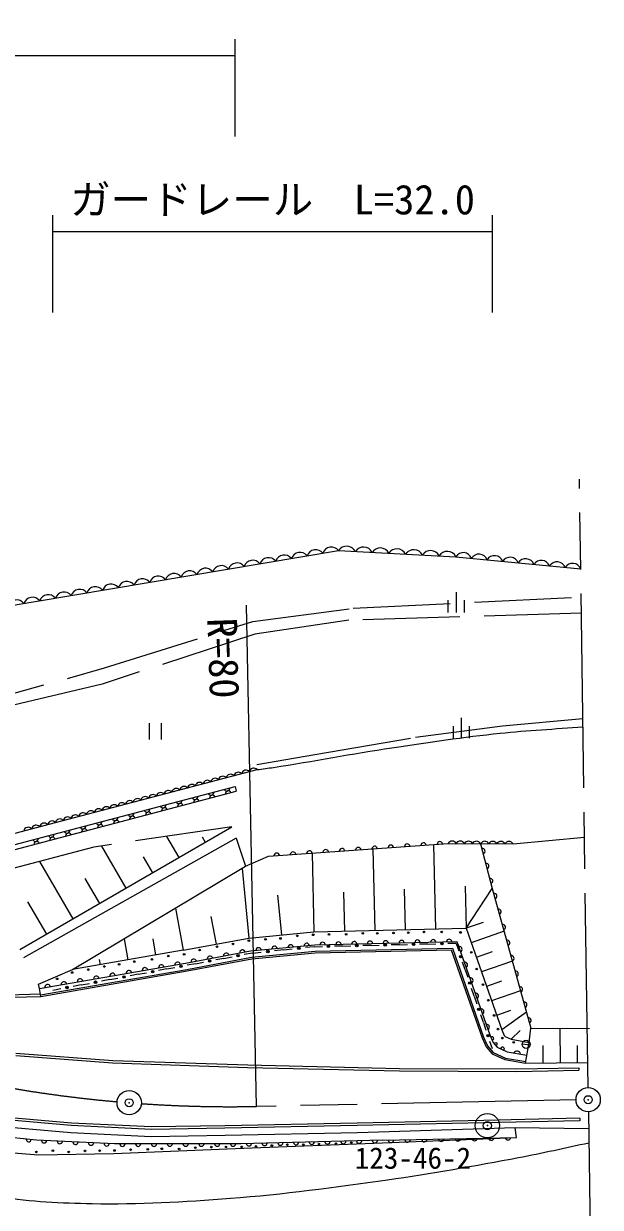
# Model space of a CAD drawing. Units: millimetres, scale not verified. Extents: x 40000 to 680000, y 20000 to 380000.
# Drawn here: x 382494 to 418079, y 237497 to 310578 of the extents above; entities that cross this region are included whole.
import ezdxf
from ezdxf.enums import TextEntityAlignment as Align

# ---------------------------------------------------------------- set-up
doc = ezdxf.new("R2010")
doc.units = ezdxf.units.MM
doc.header["$LTSCALE"] = 1000
doc.header["$PDMODE"] = 32
doc.header["$PDSIZE"] = 500
doc.linetypes.add('CHAIN', pattern=[18.5, 12, -1.5, 3.5, -1.5])
doc.linetypes.add('DASHED', pattern=[7.5, 6, -1.5])
for name, color, linetype, lineweight in [('M-BGD', 7, 'Continuous', 13), ('M-BGD-EXST', 7, 'Continuous', 13), ('M-BMK', 2, 'CHAIN', 13), ('M-BMK-SRVR', 3, 'Continuous', 13), ('M-STR-HTXT', 7, 'Continuous', 13), ('M-STR-STRC', 7, 'Continuous', 13)]:
    doc.layers.add(name, color=color, linetype=linetype, lineweight=lineweight)
doc.layers.add('M-OTRS', color=6, linetype='Continuous')
doc.styles.add('ＭＳ ゴシック', font='')
doc.styles.get('ＭＳ ゴシック').set_extended_font_data('MS Gothic')

msp = doc.modelspace()

# ---------------------------------------------------------------- linework, layer by layer
at = {"layer": 'M-BGD'}
for p, q in [((376684, 273799), (401928, 278042)), ((401928, 278042), (409165, 277667)), ((409165, 277667), (416870, 276909)), ((384457, 261260), (396908, 264522)), ((384679, 260617), (395538, 263481)), ((384756, 260327), (395615, 263191)), ((395538, 263481), (395615, 263191)), ((373657, 258424), (384457, 261260)), ((382264, 253416), (395336, 260998)), ((374011, 257799), (384679, 260617)), ((374046, 257498), (384756, 260327)), ((395604, 260293), (382492, 252906)), ((391315, 260401), (392068, 259103)), ((393514, 260375), (393702, 260051)), ((395604, 260293), (396189, 258553)), ((387294, 259804), (388800, 257207)), ((397604, 259185), (408682, 259962)), ((404043, 259637), (404162, 254591)), ((407794, 259900), (407917, 254680)), ((408682, 259962), (412694, 259935)), ((410694, 259949), (411415, 257191)), ((383476, 258857), (385532, 255312)), ((389869, 259129), (390434, 258155)), ((396189, 258553), (397604, 259185)), ((400292, 259373), (400407, 254503)), ((385500, 252179), (396189, 258553)), ((395978, 258427), (396383, 254125)), ((386269, 257807), (387166, 256260)), ((409733, 257334), (409795, 254724)), ((398164, 256761), (398395, 254314)), ((402227, 256962), (402284, 254547)), ((405980, 257148), (406040, 254636)), ((409795, 254724), (411415, 257191)), ((411415, 257191), (413794, 248561)), ((382739, 256362), (383898, 254364)), ((391858, 255971), (392345, 253369)), ((394044, 255454), (394364, 253747)), ((410844, 255092), (409795, 254724)), ((396383, 254125), (400407, 254503)), ((400407, 254503), (409795, 254724)), ((409795, 254724), (411995, 248448)), ((412145, 254541), (410109, 253827)), ((388695, 254084), (388923, 252774)), ((390459, 254076), (390634, 253071)), ((392345, 253369), (396383, 254125)), ((396494, 253332), (400453, 253704)), ((400428, 253589), (400928, 253600)), ((400453, 253704), (409232, 253910)), ((402178, 253630), (401678, 253618)), ((402178, 253630), (402678, 253641)), ((403928, 253671), (403428, 253659)), ((403928, 253671), (404428, 253682)), ((405678, 253712), (405178, 253700)), ((405678, 253712), (406178, 253723)), ((407428, 253753), (406928, 253741)), ((407428, 253753), (407928, 253764)), ((409178, 253794), (408678, 253782)), ((409178, 253794), (409338, 253328)), ((409232, 253910), (411252, 248150)), ((392345, 253369), (385500, 252179)), ((392487, 252582), (396494, 253332)), ((392558, 252188), (396550, 252935)), ((394848, 252865), (394345, 252772)), ((394848, 252865), (395351, 252959)), ((396608, 253192), (396105, 253099)), ((396550, 252935), (400477, 253305)), ((396564, 252836), (400483, 253205)), ((396608, 253192), (397154, 253248)), ((398518, 253390), (397972, 253333)), ((398518, 253390), (399063, 253447)), ((400428, 253589), (399882, 253532)), ((400477, 253305), (408951, 253504)), ((400483, 253205), (408881, 253402)), ((408881, 253402), (410787, 247964)), ((408951, 253504), (410880, 248002)), ((411411, 253277), (410423, 252931)), ((383403, 251269), (385500, 252179)), ((383467, 251014), (392487, 252582)), ((383535, 250620), (392558, 252188)), ((387154, 252804), (387211, 252477)), ((391327, 252213), (390824, 252120)), ((391327, 252213), (391830, 252306)), ((392576, 252090), (396564, 252836)), ((393087, 252539), (392584, 252446)), ((393087, 252539), (393590, 252632)), ((409739, 252165), (409578, 252630)), ((409739, 252165), (409899, 251699)), ((412651, 252705), (410738, 252034)), ((383552, 250521), (392576, 252090)), ((387806, 251560), (387303, 251467)), ((387806, 251560), (388309, 251653)), ((389567, 251886), (389064, 251793)), ((389567, 251886), (390070, 251980)), ((411978, 251463), (411052, 251138)), ((375952, 250485), (383526, 250671)), ((383467, 251014), (383403, 251269)), ((383552, 250521), (383467, 251014)), ((384286, 250908), (384789, 251001)), ((386046, 251234), (385543, 251141)), ((386046, 251234), (386549, 251327)), ((410300, 250536), (410139, 251001)), ((413158, 250869), (411366, 250241)), ((375955, 250335), (383552, 250521)), ((410300, 250536), (410460, 250070)), ((410861, 248907), (410700, 249372)), ((412546, 249648), (411681, 249345)), ((413524, 249540), (411995, 248448)), ((410861, 248907), (411021, 248441)), ((413689, 247681), (413794, 248561)), ((415576, 248545), (415595, 246419)), ((410787, 247964), (411036, 247414)), ((410880, 248002), (411122, 247468)), ((411252, 248150), (411464, 247682)), ((411995, 248448), (412148, 248110)), ((412148, 248110), (412209, 248037)), ((412209, 248037), (412574, 247873)), ((413130, 248412), (412574, 247873)), ((412574, 247873), (413689, 247681)), ((411036, 247414), (411401, 246975)), ((411122, 247468), (411463, 247057)), ((411422, 247278), (411261, 247743)), ((411463, 247057), (412221, 246716)), ((411464, 247682), (411712, 247384)), ((411712, 247384), (412339, 247101)), ((412339, 247101), (413554, 246893)), ((413469, 246400), (413689, 247681)), ((414522, 247482), (414532, 246410)), ((416648, 247482), (416657, 246429)), ((411401, 246975), (412191, 246619)), ((412191, 246619), (413469, 246400)), ((412221, 246716), (413486, 246499)), ((413469, 246400), (417297, 246434)), ((416755, 246117), (416758, 245967)), ((416821, 242994), (416824, 242844)), ((383276, 241644), (378602, 242122)), ((385403, 242101), (380920, 242484)), ((390371, 241859), (385403, 242101)), ((394920, 241926), (390371, 241859)), ((403091, 242095), (394920, 241926)), ((412815, 242397), (403091, 242095)), ((412899, 241818), (412815, 242397)), ((417355, 242352), (412815, 242397)), ((388097, 241408), (383276, 241644)), ((395903, 241422), (388097, 241408)), ((404649, 241634), (395903, 241422)), ((396062, 241142), (404642, 241488)), ((404642, 241488), (412899, 241818)), ((404649, 241634), (412899, 241818)), ((378521, 241127), (383391, 240733)), ((383391, 240733), (388061, 240827)), ((388061, 240827), (396062, 241142))]:
    msp.add_line(p, q, dxfattribs=at)
at = {"layer": 'M-BGD', "linetype": 'DASHED'}
for p, q in [((402826, 274490), (416894, 275175)), ((396632, 273662), (402826, 274490)), ((416908, 274174), (402557, 273743)), ((387488, 270799), (396632, 273662)), ((402557, 273743), (396759, 272880)), ((396759, 272880), (387347, 269804)), ((377965, 268141), (387488, 270799)), ((387347, 269804), (378446, 267684)), ((412040, 267216), (416999, 267674)), ((406673, 266516), (412040, 267216)), ((400457, 265456), (406673, 266516)), ((396877, 264841), (400457, 265456)), ((395336, 260998), (386824, 259734)), ((412694, 259935), (417102, 260344)), ((386824, 259734), (374398, 256479)), ((413794, 248561), (417412, 248529))]:
    msp.add_line(p, q, dxfattribs=at)
at = {"layer": 'M-BGD'}
for centre, radius in [((400361, 254324), 50), ((401341, 254345), 50), ((402395, 254351), 50), ((403424, 254418), 50), ((404318, 254409), 50), ((405318, 254437), 50), ((406226, 254455), 50), ((407199, 254497), 50), ((408290, 254497), 50), ((409448, 254469), 50), ((394422, 253588), 50), ((395409, 253761), 50), ((396392, 253964), 50), ((397419, 254045), 50), ((398342, 254099), 50), ((399380, 254259), 50), ((401303, 253609), 75), ((401303, 253609), 49.5), ((401303, 253609), 24.5), ((403053, 253650), 75), ((403053, 253650), 49.5), ((403053, 253650), 24.5), ((404803, 253691), 75), ((404803, 253691), 49.5), ((404803, 253691), 24.5), ((406553, 253732), 75), ((406553, 253732), 49.5), ((406553, 253732), 24.5), ((408303, 253773), 75), ((408303, 253773), 49.5), ((408303, 253773), 24.5), ((391416, 253014), 50), ((392394, 253117), 50), ((393353, 253385), 50), ((395728, 253029), 75), ((395728, 253029), 49.5), ((395728, 253029), 24.5), ((397563, 253291), 75), ((397563, 253291), 49.5), ((397563, 253291), 24.5), ((399473, 253489), 75), ((399473, 253489), 49.5), ((399473, 253489), 24.5), ((409458, 252979), 75), ((409458, 252979), 49.5), ((409458, 252979), 24.5), ((410115, 253241), 50), ((386481, 252178), 50), ((387466, 252365), 50), ((388382, 252501), 50), ((389322, 252672), 50), ((390418, 252800), 50), ((392207, 252376), 75), ((392207, 252376), 49.5), ((392207, 252376), 24.5), ((393967, 252702), 75), ((393967, 252702), 49.5), ((393967, 252702), 24.5), ((410452, 252210), 50), ((384557, 251605), 50), ((385487, 251996), 50), ((386926, 251397), 75), ((386926, 251397), 49.5), ((386926, 251397), 24.5), ((388686, 251723), 75), ((388686, 251723), 49.5), ((388686, 251723), 24.5), ((390447, 252050), 75), ((390447, 252050), 49.5), ((390447, 252050), 24.5), ((410019, 251350), 75), ((410019, 251350), 49.5), ((385166, 251071), 75), ((385166, 251071), 49.5), ((385166, 251071), 24.5), ((410019, 251350), 24.5), ((410835, 251253), 50), ((411163, 250285), 50), ((410580, 249721), 75), ((410580, 249721), 49.5), ((410580, 249721), 24.5), ((411524, 249345), 50), ((411770, 248499), 50), ((411141, 248092), 75), ((411141, 248092), 49.5), ((411141, 248092), 24.5), ((412031, 247946), 50), ((412735, 247680), 50), ((393083, 241176), 50), ((394074, 241215), 50), ((394976, 241224), 50), ((395949, 241228), 50), ((396836, 241255), 50), ((397810, 241311), 50), ((398767, 241363), 50), ((399747, 241364), 50), ((400718, 241405), 50), ((401772, 241432), 50), ((402712, 241492), 50), ((383276, 240914), 50), ((384295, 240992), 50), ((385270, 240919), 50), ((386280, 240983), 50), ((387182, 240993), 50), ((388098, 241007), 50), ((389091, 241053), 50), ((390152, 241074), 50), ((391015, 241111), 50), ((392086, 241102), 50)]:
    msp.add_circle(centre, radius, dxfattribs=at)
for centre, radius, start, end in [((398572, 277220), 554, 36.82344, 162.25732), ((399543, 277383), 554, 36.82344, 162.25732), ((400514, 277546), 554, 36.82344, 162.25732), ((401485, 277710), 554, 36.82344, 162.25732), ((402430, 277719), 596, 26.83946, 147.23097), ((403464, 277665), 596, 26.83946, 147.23097), ((404497, 277612), 596, 26.83946, 147.23097), ((405531, 277558), 596, 26.83946, 147.23097), ((406565, 277505), 596, 26.83946, 147.23097), ((407599, 277451), 596, 26.83946, 147.23097), ((408632, 277398), 596, 26.83946, 147.23097), ((409623, 277380), 540, 20.78491, 147.97535), ((410586, 277286), 540, 20.78491, 147.97535), ((411549, 277191), 540, 20.78491, 147.97535), ((394688, 276567), 554, 36.82344, 162.25732), ((395659, 276731), 554, 36.82344, 162.25732), ((396630, 276894), 554, 36.82344, 162.25732), ((397601, 277057), 554, 36.82344, 162.25732), ((412512, 277096), 540, 20.78491, 147.97535), ((413475, 277001), 540, 20.78491, 147.97535), ((414438, 276906), 540, 20.78491, 147.97535), ((415401, 276812), 540, 20.78491, 147.97535), ((416365, 276717), 540, 20.78491, 147.97535), ((389833, 275751), 554, 36.82344, 162.25732), ((390804, 275915), 554, 36.82344, 162.25732), ((391775, 276078), 554, 36.82344, 162.25732), ((392746, 276241), 554, 36.82344, 162.25732), ((393717, 276404), 554, 36.82344, 162.25732), ((385950, 275099), 554, 36.82344, 162.25732), ((386921, 275262), 554, 36.82344, 162.25732), ((387892, 275425), 554, 36.82344, 162.25732), ((388863, 275588), 554, 36.82344, 162.25732), ((382066, 274446), 554, 36.82344, 162.25732), ((383037, 274609), 554, 36.82344, 162.25732), ((384008, 274772), 554, 36.82344, 162.25732), ((384979, 274935), 554, 36.82344, 162.25732), ((396701, 264334), 279, 42.24641, 167.11697), ((393828, 263582), 279, 42.24641, 167.11697), ((394307, 263707), 279, 42.24641, 167.11697), ((394785, 263832), 279, 42.24641, 167.11697), ((395264, 263958), 279, 42.24641, 167.11697), ((395743, 264083), 279, 42.24641, 167.11697), ((396222, 264209), 279, 42.24641, 167.11697), ((390955, 262829), 279, 42.24641, 167.11697), ((391434, 262954), 279, 42.24641, 167.11697), ((391912, 263080), 279, 42.24641, 167.11697), ((392391, 263205), 279, 42.24641, 167.11697), ((392870, 263331), 279, 42.24641, 167.11697), ((393349, 263456), 279, 42.24641, 167.11697), ((394052, 263112), 172, 201.9831, 7.57577), ((395039, 263372), 172, 201.9831, 7.57577), ((395126, 263040), 172, 21.9829, 187.57597), ((388560, 262202), 279, 42.24641, 167.11697), ((389039, 262327), 279, 42.24641, 167.11697), ((389518, 262452), 279, 42.24641, 167.11697), ((389997, 262578), 279, 42.24641, 167.11697), ((390476, 262703), 279, 42.24641, 167.11697), ((392078, 262591), 172, 201.9831, 7.57577), ((392165, 262259), 172, 21.9829, 187.57597), ((393065, 262851), 172, 201.9831, 7.57577), ((393152, 262520), 172, 21.9829, 187.57597), ((394139, 262780), 172, 21.9829, 187.57597), ((385687, 261449), 279, 42.24641, 167.11697), ((386166, 261574), 279, 42.24641, 167.11697), ((386645, 261700), 279, 42.24641, 167.11697), ((387124, 261825), 279, 42.24641, 167.11697), ((387603, 261951), 279, 42.24641, 167.11697), ((388082, 262076), 279, 42.24641, 167.11697), ((389116, 261809), 172, 201.9831, 7.57577), ((389204, 261478), 172, 21.9829, 187.57597), ((390103, 262070), 172, 201.9831, 7.57577), ((390191, 261738), 172, 21.9829, 187.57597), ((391090, 262330), 172, 201.9831, 7.57577), ((391178, 261999), 172, 21.9829, 187.57597), ((382775, 260674), 290, 43.54578, 165.88226), ((383266, 260803), 290, 43.54578, 165.88226), ((383756, 260932), 290, 43.54578, 165.88226), ((384247, 261060), 290, 43.54578, 165.88226), ((384730, 261198), 279, 42.24641, 167.11697), ((385208, 261323), 279, 42.24641, 167.11697), ((386155, 261028), 172, 201.9831, 7.57577), ((387142, 261289), 172, 201.9831, 7.57577), ((387229, 260957), 172, 21.9829, 187.57597), ((388129, 261549), 172, 201.9831, 7.57577), ((388217, 261217), 172, 21.9829, 187.57597), ((383220, 260250), 168, 200.99913, 8.5899), ((384190, 260506), 168, 200.99913, 8.5899), ((384274, 260180), 169, 21.22073, 188.3683), ((385168, 260768), 172, 201.9831, 7.57577), ((385255, 260436), 172, 21.9829, 187.57597), ((386242, 260696), 172, 21.9829, 187.57597), ((383300, 259923), 169, 21.22073, 188.3683), ((399116, 259271), 169, 10.58246, 177.44829), ((400123, 259342), 169, 10.58246, 177.44829), ((401131, 259413), 169, 10.58246, 177.44829), ((402138, 259484), 169, 10.58246, 177.44829), ((403145, 259554), 169, 10.58246, 177.44829), ((404152, 259625), 169, 10.58246, 177.44829), ((405159, 259696), 169, 10.58246, 177.44829), ((406166, 259766), 169, 10.58246, 177.44829), ((407173, 259837), 169, 10.58246, 177.44829), ((408180, 259908), 169, 10.58246, 177.44829), ((408933, 259825), 286, 27.98889, 151.24079), ((409436, 259821), 286, 27.98889, 151.24079), ((409939, 259818), 286, 27.98889, 151.24079), ((410442, 259815), 286, 27.98889, 151.24079), ((410943, 259814), 283, 27.68733, 151.54236), ((410806, 259487), 159, 287.75323, 101.53997), ((411443, 259810), 283, 27.68733, 151.54236), ((411943, 259807), 283, 27.68733, 151.54236), ((412443, 259804), 283, 27.68733, 151.54236), ((398109, 259201), 169, 10.58246, 177.44829), ((411046, 258568), 159, 287.75323, 101.53997), ((411286, 257648), 159, 287.75323, 101.53997), ((411531, 256707), 167, 291.13137, 99.69167), ((411795, 255748), 167, 291.13137, 99.69167), ((412060, 254789), 167, 291.13137, 99.69167), ((397980, 253455), 166, 11.06932, 179.67951), ((398970, 253548), 166, 11.06932, 179.67951), ((399960, 253641), 166, 11.06932, 179.67951), ((400941, 253702), 163, 5.96856, 176.72541), ((401917, 253725), 163, 5.96856, 176.72541), ((402892, 253748), 163, 5.96856, 176.72541), ((403868, 253771), 163, 5.96856, 176.72541), ((404843, 253794), 163, 5.96856, 176.72541), ((405819, 253817), 163, 5.96856, 176.72541), ((406794, 253840), 163, 5.96856, 176.72541), ((407769, 253863), 163, 5.96856, 176.72541), ((408745, 253886), 163, 5.96856, 176.72541), ((409381, 253424), 171, 296.32307, 102.31925), ((412324, 253830), 167, 291.13137, 99.69167), ((393994, 252842), 171, 17.70389, 183.50077), ((394995, 253030), 171, 17.70389, 183.50077), ((395997, 253217), 171, 17.70389, 183.50077), ((396991, 253362), 166, 11.06932, 179.67951), ((412588, 252872), 167, 291.13137, 99.69167), ((389985, 252126), 171, 16.86101, 182.85567), ((390987, 252300), 171, 16.86101, 182.85567), ((391990, 252474), 171, 16.86101, 182.85567), ((392992, 252655), 171, 17.70389, 183.50077), ((409717, 252464), 171, 296.32307, 102.31925), ((384974, 251255), 171, 16.86101, 182.85567), ((385976, 251429), 171, 16.86101, 182.85567), ((386978, 251603), 171, 16.86101, 182.85567), ((387981, 251777), 171, 16.86101, 182.85567), ((388983, 251951), 171, 16.86101, 182.85567), ((410054, 251504), 171, 296.32307, 102.31925), ((412853, 251913), 167, 291.13137, 99.69167), ((383971, 251081), 171, 16.86101, 182.85567), ((410391, 250544), 171, 296.32307, 102.31925), ((413117, 250954), 167, 291.13137, 99.69167), ((413381, 249995), 167, 291.13137, 99.69167), ((410727, 249584), 171, 296.32307, 102.31925), ((411064, 248624), 171, 296.32307, 102.31925), ((413646, 249036), 167, 291.13137, 99.69167), ((411404, 247937), 99.5, 263.83668, 144.85133), ((411635, 247572), 88.9, 266.34025, 173.12664), ((412038, 247271), 119, 320.51712, 171.00295), ((412935, 246932), 216, 8.0138, 152.51485), ((382809, 241699), 157, 176.63733, 351.69958), ((383758, 241632), 161, 181.21362, 353.17352), ((384723, 241585), 161, 181.21362, 353.17352), ((385687, 241537), 161, 181.21362, 353.17352), ((386651, 241490), 161, 181.21362, 353.17352), ((387616, 241443), 161, 181.21362, 353.17352), ((388585, 241422), 163, 184.73199, 355.48083), ((389561, 241424), 163, 184.73199, 355.48083), ((390536, 241426), 163, 184.73199, 355.48083), ((391512, 241427), 163, 184.73199, 355.48083), ((392488, 241429), 163, 184.73199, 355.48083), ((393464, 241431), 163, 184.73199, 355.48083), ((394440, 241433), 163, 184.73199, 355.48083), ((395415, 241435), 163, 184.73199, 355.48083), ((396389, 241447), 162, 185.79535, 356.97933), ((397361, 241470), 162, 185.79535, 356.97933), ((398332, 241494), 162, 185.79535, 356.97933), ((399304, 241517), 162, 185.79535, 356.97933), ((400276, 241541), 162, 185.79535, 356.97933), ((401248, 241564), 162, 185.79535, 356.97933), ((402219, 241588), 162, 185.79535, 356.97933), ((403191, 241611), 162, 185.79535, 356.97933), ((404163, 241635), 162, 185.79535, 356.97933), ((405164, 241669), 174, 189.06789, 353.48816), ((406195, 241692), 174, 189.06789, 353.48816), ((407227, 241715), 174, 189.06789, 353.48816), ((408258, 241738), 174, 189.06789, 353.48816), ((409289, 241761), 174, 189.06789, 353.48816), ((410320, 241784), 174, 189.06789, 353.48816), ((411352, 241807), 174, 189.06789, 353.48816), ((412383, 241830), 174, 189.06789, 353.48816)]:
    msp.add_arc(centre, radius, start, end, dxfattribs=at)
for points, knots in [([(394573, 230344), (392399, 230761), (390202, 231068), (388052, 231595), (385277, 232275), (382539, 233111), (379842, 234056), (377893, 234738), (375964, 235492), (374093, 236368), (371752, 237464), (369529, 238795), (367263, 240038), (364243, 241695), (361229, 243363), (358247, 245087), (355951, 246413), (353641, 247719), (351416, 249160), (349140, 250633), (346860, 252118), (344755, 253827), (342280, 255835), (339988, 258068), (337775, 260361), (335339, 262885), (333091, 265588), (330859, 268295), (327936, 271840), (325260, 275583), (322384, 279167), (320258, 281817), (318108, 284450), (315893, 287027), (313861, 289390), (311782, 291716), (309656, 293995), (307891, 295888), (306081, 297739), (304247, 299564), (302024, 301776), (299837, 304032), (297469, 306087), (295634, 307680), (293640, 309081), (291725, 310578)], [0, 0, 0, 0, 1, 1, 1, 2, 2, 2, 3, 3, 3, 4, 4, 4, 5, 5, 5, 6, 6, 6, 7, 7, 7, 8, 8, 8, 9, 9, 9, 10, 10, 10, 11, 11, 11, 12, 12, 12, 13, 13, 13, 14, 14, 14, 15, 15, 15, 15]), ([(396908, 264522), (397240, 264568), (397574, 264608), (397906, 264658), (400351, 265027), (402778, 265507), (405223, 265874), (407440, 266207), (409659, 266534), (411889, 266770), (413590, 266950), (415300, 267034), (417006, 267165)], [0, 0, 0, 0, 1, 1, 1, 2, 2, 2, 3, 3, 3, 4, 4, 4, 4]), ([(345896, 257005), (346948, 256142), (347961, 255230), (349052, 254417), (350872, 253059), (352780, 251819), (354695, 250598), (357754, 248647), (360865, 246773), (364029, 244998), (365509, 244167), (367003, 243355), (368541, 242636), (370838, 241561), (373174, 240555), (375569, 239723), (377370, 239097), (379195, 238502), (381071, 238167), (382928, 237835), (384828, 237766), (386714, 237728), (389563, 237672), (392415, 237832), (395256, 238054), (398498, 238307), (401725, 238736), (404944, 239199), (407651, 239589), (410346, 240061), (413033, 240571), (414484, 240846), (415923, 241178), (417368, 241481)], [0, 0, 0, 0, 1, 1, 1, 2, 2, 2, 3, 3, 3, 4, 4, 4, 5, 5, 5, 6, 6, 6, 7, 7, 7, 8, 8, 8, 9, 9, 9, 10, 10, 10, 11, 11, 11, 11])]:
    msp.add_open_spline(points, degree=3, knots=knots, dxfattribs=at)
at = {"layer": 'M-BGD-EXST'}
for p, q in [((408676, 274978), (408676, 274228)), ((409176, 275478), (409176, 274228)), ((409676, 274978), (409676, 274228)), ((409494, 267714), (409494, 266464)), ((390229, 267384), (390229, 266384)), ((390979, 267384), (390979, 266384)), ((408994, 267214), (408994, 266464)), ((409994, 267214), (409994, 266464)), ((413250, 247596), (413745, 247523))]:
    msp.add_line(p, q, dxfattribs=at)
msp.add_circle((413497, 247560), 250, dxfattribs=at)
at = {"layer": 'M-BMK'}
for p, q in [((417319, 244891), (416792, 282464)), ((416579, 244126), (396864, 243728)), ((417340, 243391), (417554, 228734))]:
    msp.add_line(p, q, dxfattribs=at)
for start, end in [(219.5932, 264.98718), (266.06149, 271.15723)]:
    msp.add_arc((395248, 323710), 79999, start, end, dxfattribs=at)
at = {"layer": 'M-BMK-SRVR'}
for centre in [(417329, 244141), (389005, 243955), (411107, 242541)]:
    msp.add_circle(centre, 750, dxfattribs=at)
for p in [(389005, 243955), (411107, 242541)]:
    msp.add_point(p, dxfattribs=at)
at = {"layer": 'M-OTRS'}
msp.add_point((417329, 244141), dxfattribs=at)
at = {"layer": 'M-STR-HTXT'}
for p, q in [((395538, 303612), (395538, 309612)), ((354936, 308612), (395538, 308612)), ((384286, 292754), (384286, 298754)), ((411422, 292754), (411422, 298754)), ((384286, 297754), (411422, 297754)), ((396864, 243728), (396238, 274680))]:
    msp.add_line(p, q, dxfattribs=at)
at = {"layer": 'M-STR-STRC'}
for p, q in [((382018, 247018), (387991, 246567)), ((382003, 246869), (387983, 246417)), ((387983, 246417), (396313, 246137)), ((387991, 246567), (396317, 246287)), ((396317, 246287), (405682, 246067)), ((396313, 246137), (405680, 245917)), ((405680, 245917), (412929, 245891)), ((405682, 246067), (412928, 246041)), ((412928, 246041), (416755, 246117)), ((412929, 245891), (416758, 245967)), ((385433, 242550), (380967, 242932)), ((385443, 242700), (380983, 243081)), ((390381, 242459), (385443, 242700)), ((403078, 242694), (394909, 242526)), ((410883, 242855), (403078, 242694)), ((410886, 242705), (403081, 242544)), ((416821, 242994), (410883, 242855)), ((416824, 242844), (410886, 242705)), ((390379, 242309), (385433, 242550)), ((394912, 242376), (390379, 242309)), ((394909, 242526), (390381, 242459)), ((403081, 242544), (394912, 242376))]:
    msp.add_line(p, q, dxfattribs=at)

# ---------------------------------------------------------------- texts
at = {"layer": 'M-BMK-SRVR', "style": 'ＭＳ ゴシック'}
msp.add_text('123-46-2', height=1320, dxfattribs=at).set_placement((406516, 240540), align=Align.MIDDLE_CENTER)
at = {"layer": 'M-STR-HTXT', "style": 'ＭＳ ゴシック'}
msp.add_text('ガードレール\u3000L=32.0', height=1833, dxfattribs=at).set_placement((397854, 298254), align=Align.BOTTOM_CENTER)
msp.add_text('R=80', height=1833, rotation=272.006, dxfattribs=at).set_placement((393274, 273850), align=Align.BOTTOM_LEFT)

doc.saveas('drawing.dxf')
